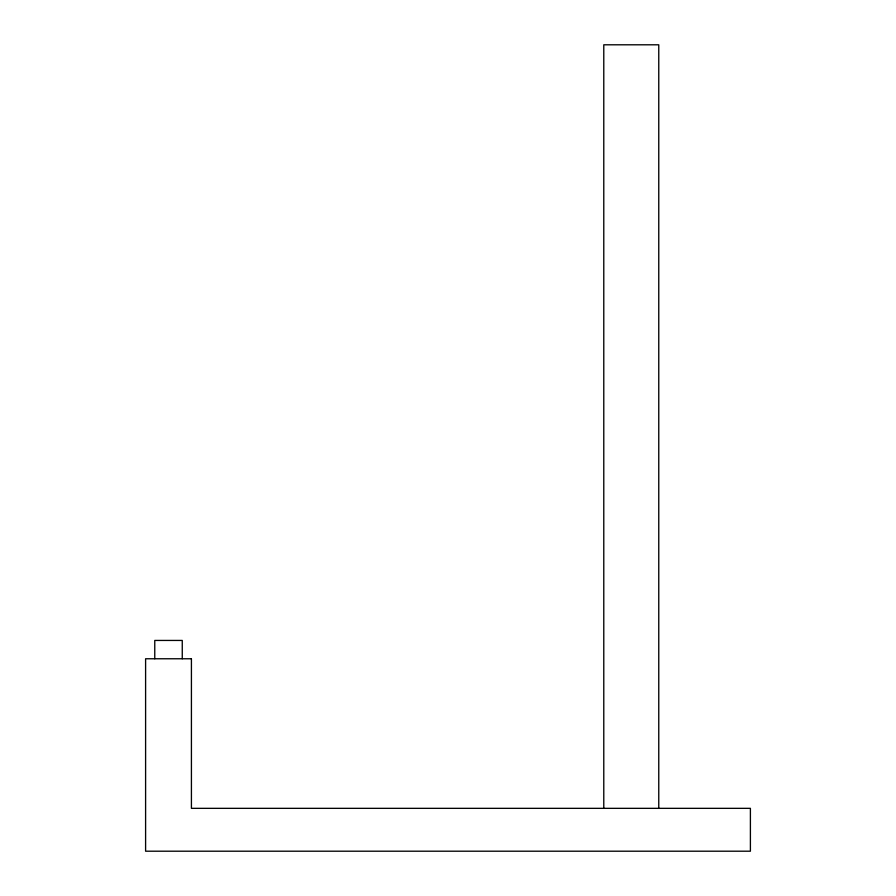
<?xml version="1.0" encoding="UTF-8"?>
<svg xmlns="http://www.w3.org/2000/svg" width="896" height="896" viewBox="0 0 896 896"><rect width="100%" height="100%" fill="white"/><g stroke="black" fill="none" stroke-linecap="round" stroke-linejoin="round"><path stroke-width="1.34" d="M658.762 808.338L658.762 44.8L603.781 44.8L603.781 808.338M182.258 658.762L182.258 640.438L154.762 640.438L154.762 658.762M191.419 658.762L145.6 658.762L145.6 851.2L750.4 851.2L750.4 808.338L191.419 808.338L191.419 658.762"/></g></svg>
